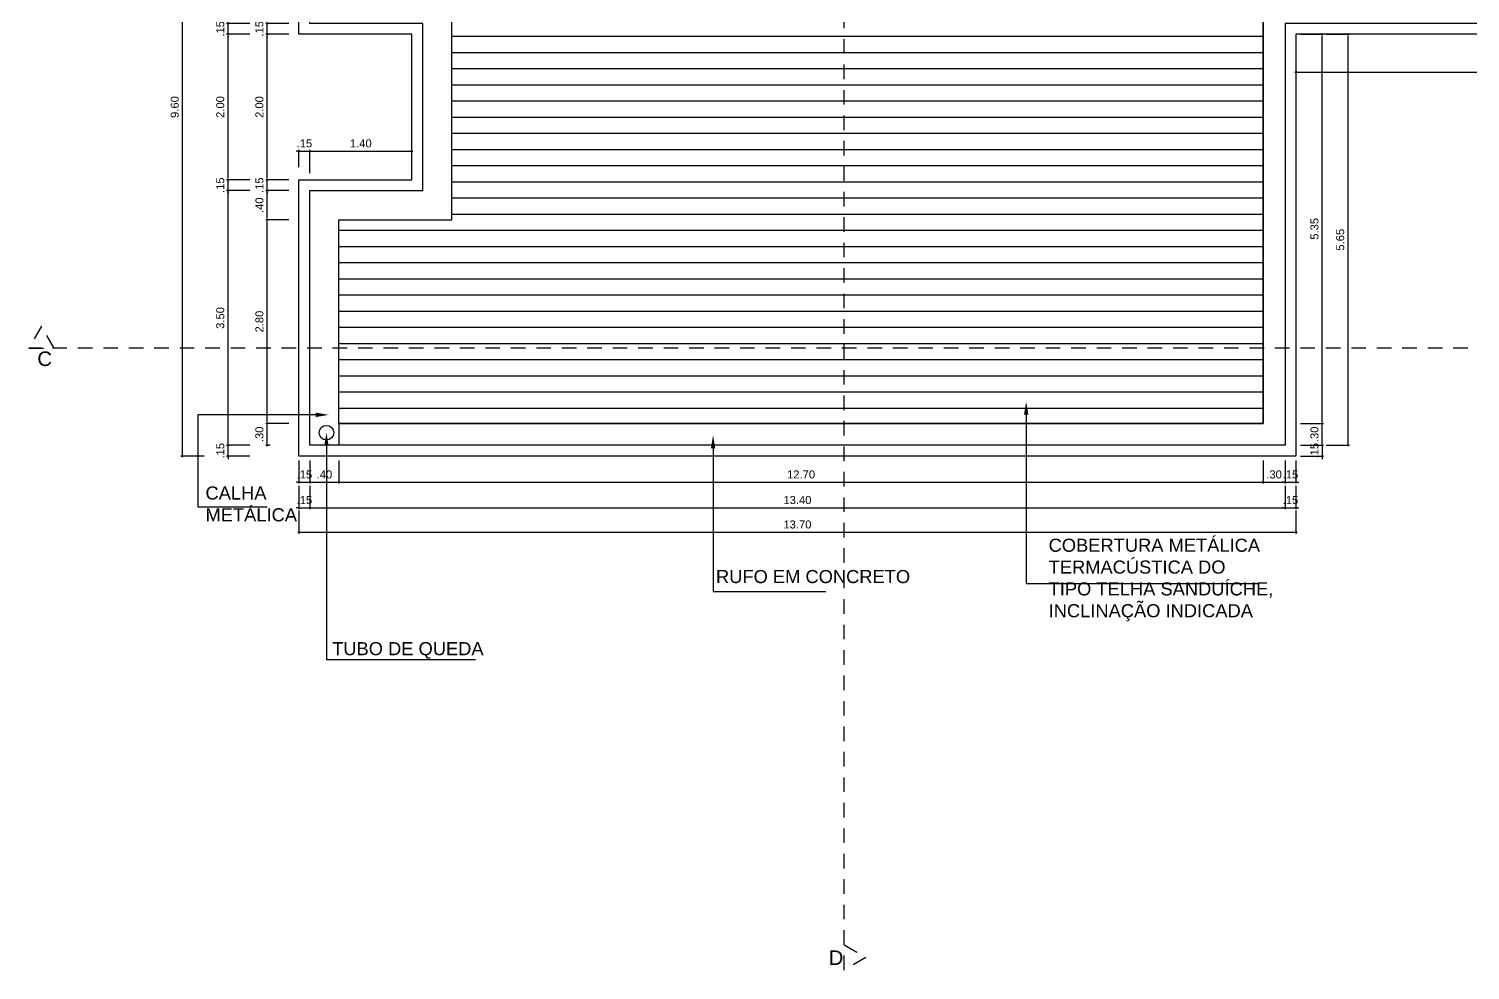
# Model space of a CAD drawing. Header units: millimetres. Extents: x 2125 to 3408, y 1171 to 1686.
# Drawn here: x 2527.05 to 2546.85, y 1437.1 to 1450.04 of the extents above; entities that cross this region are included whole.
import ezdxf

# ---------------------------------------------------------------- set-up
doc = ezdxf.new("R2010")
doc.units = ezdxf.units.MM
doc.linetypes.add('CONTORNO_QUADRO_T', pattern=[0.35, 0.2, -0.15])
for name, color, linetype in [('CALHA', 2, 'Continuous'), ('cobertura', 1, 'Continuous'), ('cotas', 7, 'Continuous'), ('linha de corte', 1, 'Continuous'), ('PAREDES', 4, 'Continuous'), ('RUFO', 3, 'Continuous'), ('TEXTO02', 3, 'Continuous'), ('TEXTO03', 2, 'Continuous')]:
    doc.layers.add(name, color=color, linetype=linetype)
doc.styles.add('ROMANS', font='arial.ttf')
doc.styles.get("Standard").update_dxf_attribs({"font": 'arial.ttf'})
doc.styles.add('TEXTO1', font='swissko.ttf', dxfattribs={"width": 0.6, "height": 0.1})
doc.dimstyles.new('ESCALA75', dxfattribs={"dimtxt": 0.11, "dimasz": 0.02, "dimexe": 0.02, "dimexo": 0.04, "dimgap": 0.05, "dimtad": 1, "dimzin": 4, "dimdsep": 46, "dimtxsty": 'ROMANS', "dimblk1": 'PPC', "dimblk2": 'PPC', "dimsah": 1, "dimcen": 0.02, "dimclrd": 7, "dimclre": 7, "dimclrt": 3, "dimazin": 1, "dimtfac": 1, "dimtix": 1, "dimtmove": 0, "dimatfit": 3, "dimldrblk": 'PPC', "dimfxl": 0, "dimtolj": 1, "dimtzin": 12, "dimarcsym": 0})

# ---------------------------------------------------------------- blocks, each defined once
blk = doc.blocks.new('PPC')
at = {"color": 2}
blk.add_circle((0, 0), 0.5, dxfattribs=at)
blk = doc.blocks.new('*D582')
at = {"layer": 'cotas', "color": 7, "lineweight": -2, "transparency": 16777216}
for p, q in [((2530.91, 1444.111), (2530.91, 1443.791)), ((2531.31, 1444.111), (2531.31, 1443.791)), ((2530.93, 1443.811), (2531.29, 1443.811))]:
    blk.add_line(p, q, dxfattribs=at)
at = {"layer": 'DEFPOINTS', "color": 0, "transparency": 16777216}
for p in [(2530.91, 1444.319), (2531.31, 1444.319), (2531.31, 1443.811)]:
    blk.add_point(p, dxfattribs=at)
at = {"layer": 'cotas', "color": 7, "lineweight": -2, "transparency": 16777216, "xscale": 0.02, "yscale": 0.02, "zscale": 0.02, "rotation": 180}
blk.add_blockref('PPC', (2530.91, 1443.811), dxfattribs=at)
at = {"layer": 'cotas', "color": 7, "lineweight": -2, "transparency": 16777216, "xscale": 0.02, "yscale": 0.02, "zscale": 0.02}
blk.add_blockref('PPC', (2531.31, 1443.811), dxfattribs=at)
at = {"layer": 'cotas', "color": 3, "transparency": 16777216, "insert": (2531.11, 1443.917), "char_height": 0.11, "attachment_point": 5, "style": 'ROMANS'}
blk.add_mtext('\\A1;.40', dxfattribs=at)
blk = doc.blocks.new('*D583')
at = {"layer": 'cotas', "color": 7, "lineweight": -2, "transparency": 16777216}
for p, q in [((2531.31, 1444.111), (2531.31, 1443.791)), ((2544.01, 1444.111), (2544.01, 1443.791)), ((2531.33, 1443.811), (2543.99, 1443.811))]:
    blk.add_line(p, q, dxfattribs=at)
at = {"layer": 'DEFPOINTS', "color": 0, "transparency": 16777216}
for p in [(2544.01, 1444.619), (2531.31, 1444.319), (2544.01, 1443.811)]:
    blk.add_point(p, dxfattribs=at)
at = {"layer": 'cotas', "color": 7, "lineweight": -2, "transparency": 16777216, "xscale": 0.02, "yscale": 0.02, "zscale": 0.02, "rotation": 180}
blk.add_blockref('PPC', (2531.31, 1443.811), dxfattribs=at)
at = {"layer": 'cotas', "color": 7, "lineweight": -2, "transparency": 16777216, "xscale": 0.02, "yscale": 0.02, "zscale": 0.02}
blk.add_blockref('PPC', (2544.01, 1443.811), dxfattribs=at)
at = {"layer": 'cotas', "color": 3, "transparency": 16777216, "insert": (2537.66, 1443.917), "char_height": 0.11, "attachment_point": 5, "style": 'ROMANS'}
blk.add_mtext('\\A1;12.70', dxfattribs=at)
blk = doc.blocks.new('*D584')
at = {"layer": 'cotas', "color": 7, "lineweight": -2, "transparency": 16777216}
for p, q in [((2544.01, 1444.111), (2544.01, 1443.791)), ((2544.31, 1444.111), (2544.31, 1443.791)), ((2544.03, 1443.811), (2544.29, 1443.811))]:
    blk.add_line(p, q, dxfattribs=at)
at = {"layer": 'DEFPOINTS', "color": 0, "transparency": 16777216}
for p in [(2544.01, 1444.619), (2544.31, 1444.319), (2544.31, 1443.811)]:
    blk.add_point(p, dxfattribs=at)
at = {"layer": 'cotas', "color": 7, "lineweight": -2, "transparency": 16777216, "xscale": 0.02, "yscale": 0.02, "zscale": 0.02, "rotation": 180}
blk.add_blockref('PPC', (2544.01, 1443.811), dxfattribs=at)
at = {"layer": 'cotas', "color": 7, "lineweight": -2, "transparency": 16777216, "xscale": 0.02, "yscale": 0.02, "zscale": 0.02}
blk.add_blockref('PPC', (2544.31, 1443.811), dxfattribs=at)
at = {"layer": 'cotas', "color": 3, "transparency": 16777216, "insert": (2544.16, 1443.917), "char_height": 0.11, "attachment_point": 5, "style": 'ROMANS'}
blk.add_mtext('\\A1;.30', dxfattribs=at)
blk = doc.blocks.new('*D521')
at = {"layer": 'cotas', "color": 7, "lineweight": -2, "transparency": 16777216}
for p, q in [((2530.91, 1443.759), (2530.91, 1443.439)), ((2544.31, 1443.759), (2544.31, 1443.439)), ((2530.93, 1443.459), (2544.29, 1443.459))]:
    blk.add_line(p, q, dxfattribs=at)
at = {"layer": 'DEFPOINTS', "color": 0, "transparency": 16777216}
for p in [(2530.91, 1444.269), (2544.31, 1444.269), (2544.31, 1443.459)]:
    blk.add_point(p, dxfattribs=at)
at = {"layer": 'cotas', "color": 7, "lineweight": -2, "transparency": 16777216, "xscale": 0.02, "yscale": 0.02, "zscale": 0.02, "rotation": 180}
blk.add_blockref('PPC', (2530.91, 1443.459), dxfattribs=at)
at = {"layer": 'cotas', "color": 7, "lineweight": -2, "transparency": 16777216, "xscale": 0.02, "yscale": 0.02, "zscale": 0.02}
blk.add_blockref('PPC', (2544.31, 1443.459), dxfattribs=at)
at = {"layer": 'cotas', "color": 3, "transparency": 16777216, "insert": (2537.61, 1443.565), "char_height": 0.11, "attachment_point": 5, "style": 'ROMANS'}
blk.add_mtext('\\A1;13.40', dxfattribs=at)
blk = doc.blocks.new('*D624')
at = {"layer": 'cotas', "color": 7, "lineweight": -2, "transparency": 16777216}
for p, q in [((2544.521, 1444.319), (2544.841, 1444.319)), ((2544.821, 1444.339), (2544.821, 1444.359)), ((2544.821, 1444.319), (2544.821, 1444.169)), ((2544.521, 1444.169), (2544.841, 1444.169)), ((2544.821, 1444.149), (2544.821, 1444.129))]:
    blk.add_line(p, q, dxfattribs=at)
at = {"layer": 'DEFPOINTS', "color": 0, "transparency": 16777216}
for p in [(2544.31, 1444.319), (2544.31, 1444.169), (2544.821, 1444.169)]:
    blk.add_point(p, dxfattribs=at)
at = {"layer": 'cotas', "color": 7, "lineweight": -2, "transparency": 16777216, "xscale": 0.02, "yscale": 0.02, "zscale": 0.02}
for p, rotation in [((2544.821, 1444.319), 270), ((2544.821, 1444.169), 90)]:
    blk.add_blockref('PPC', p, dxfattribs=dict(at, rotation=rotation))
at = {"layer": 'cotas', "color": 3, "transparency": 16777216, "insert": (2544.715, 1444.244), "char_height": 0.11, "attachment_point": 5, "rotation": 90, "style": 'ROMANS'}
blk.add_mtext('\\A1;.15', dxfattribs=at)
blk = doc.blocks.new('*D625')
at = {"layer": 'cotas', "color": 7, "lineweight": -2, "transparency": 16777216}
for p, q in [((2544.521, 1444.619), (2544.841, 1444.619)), ((2544.821, 1444.339), (2544.821, 1444.599)), ((2544.521, 1444.319), (2544.841, 1444.319))]:
    blk.add_line(p, q, dxfattribs=at)
at = {"layer": 'DEFPOINTS', "color": 0, "transparency": 16777216}
for p in [(2544.01, 1444.619), (2544.821, 1444.619), (2544.31, 1444.319)]:
    blk.add_point(p, dxfattribs=at)
at = {"layer": 'cotas', "color": 7, "lineweight": -2, "transparency": 16777216, "xscale": 0.02, "yscale": 0.02, "zscale": 0.02}
for p, rotation in [((2544.821, 1444.619), 90), ((2544.821, 1444.319), 270)]:
    blk.add_blockref('PPC', p, dxfattribs=dict(at, rotation=rotation))
at = {"layer": 'cotas', "color": 3, "transparency": 16777216, "insert": (2544.715, 1444.469), "char_height": 0.11, "attachment_point": 5, "rotation": 90, "style": 'ROMANS'}
blk.add_mtext('\\A1;.30', dxfattribs=at)
blk = doc.blocks.new('*D626')
at = {"layer": 'cotas', "color": 7, "lineweight": -2, "transparency": 16777216}
for p, q in [((2544.521, 1449.969), (2544.841, 1449.969)), ((2544.821, 1444.639), (2544.821, 1449.949)), ((2544.521, 1444.619), (2544.841, 1444.619))]:
    blk.add_line(p, q, dxfattribs=at)
at = {"layer": 'DEFPOINTS', "color": 0, "transparency": 16777216}
for p in [(2544.46, 1449.969), (2544.821, 1449.969), (2544.01, 1444.619)]:
    blk.add_point(p, dxfattribs=at)
at = {"layer": 'cotas', "color": 7, "lineweight": -2, "transparency": 16777216, "xscale": 0.02, "yscale": 0.02, "zscale": 0.02}
for p, rotation in [((2544.821, 1449.969), 90), ((2544.821, 1444.619), 270)]:
    blk.add_blockref('PPC', p, dxfattribs=dict(at, rotation=rotation))
at = {"layer": 'cotas', "color": 3, "transparency": 16777216, "insert": (2544.715, 1447.294), "char_height": 0.11, "attachment_point": 5, "rotation": 90, "style": 'ROMANS'}
blk.add_mtext('\\A1;5.35', dxfattribs=at)
blk = doc.blocks.new('*D549')
at = {"layer": 'cotas', "color": 7, "lineweight": -2, "transparency": 16777216}
for p, q in [((2544.875, 1449.969), (2545.195, 1449.969)), ((2545.175, 1449.949), (2545.175, 1444.339)), ((2544.875, 1444.319), (2545.195, 1444.319))]:
    blk.add_line(p, q, dxfattribs=at)
at = {"layer": 'DEFPOINTS', "color": 0, "transparency": 16777216}
for p in [(2544.508, 1449.969), (2544.358, 1444.319), (2545.175, 1444.319)]:
    blk.add_point(p, dxfattribs=at)
at = {"layer": 'cotas', "color": 7, "lineweight": -2, "transparency": 16777216, "xscale": 0.02, "yscale": 0.02, "zscale": 0.02}
for p, rotation in [((2545.175, 1449.969), 90), ((2545.175, 1444.319), 270)]:
    blk.add_blockref('PPC', p, dxfattribs=dict(at, rotation=rotation))
at = {"layer": 'cotas', "color": 3, "transparency": 16777216, "insert": (2545.069, 1447.144), "char_height": 0.11, "attachment_point": 5, "rotation": 90, "style": 'ROMANS'}
blk.add_mtext('\\A1;5.65', dxfattribs=at)
blk = doc.blocks.new('*D627')
at = {"layer": 'cotas', "color": 7, "lineweight": -2, "transparency": 16777216}
for p, q in [((2544.46, 1449.748), (2544.46, 1449.428)), ((2554.61, 1449.748), (2554.61, 1449.428)), ((2544.48, 1449.448), (2554.59, 1449.448))]:
    blk.add_line(p, q, dxfattribs=at)
at = {"layer": 'DEFPOINTS', "color": 0, "transparency": 16777216}
for p in [(2544.46, 1449.969), (2554.61, 1449.969), (2554.61, 1449.448)]:
    blk.add_point(p, dxfattribs=at)
at = {"layer": 'cotas', "color": 7, "lineweight": -2, "transparency": 16777216, "xscale": 0.02, "yscale": 0.02, "zscale": 0.02, "rotation": 180}
blk.add_blockref('PPC', (2544.46, 1449.448), dxfattribs=at)
at = {"layer": 'cotas', "color": 7, "lineweight": -2, "transparency": 16777216, "xscale": 0.02, "yscale": 0.02, "zscale": 0.02}
blk.add_blockref('PPC', (2554.61, 1449.448), dxfattribs=at)
at = {"layer": 'cotas', "color": 3, "transparency": 16777216, "insert": (2549.535, 1449.554), "char_height": 0.11, "attachment_point": 5, "style": 'ROMANS'}
blk.add_mtext('\\A1;10.15', dxfattribs=at)
blk = doc.blocks.new('*D628')
at = {"layer": 'cotas', "color": 7, "lineweight": -2, "transparency": 16777216}
for p, q in [((2530.76, 1443.423), (2530.76, 1443.103)), ((2544.46, 1443.423), (2544.46, 1443.103)), ((2530.78, 1443.123), (2544.44, 1443.123))]:
    blk.add_line(p, q, dxfattribs=at)
at = {"layer": 'DEFPOINTS', "color": 0, "transparency": 16777216}
for p in [(2530.76, 1444.169), (2544.46, 1444.169), (2544.46, 1443.123)]:
    blk.add_point(p, dxfattribs=at)
at = {"layer": 'cotas', "color": 7, "lineweight": -2, "transparency": 16777216, "xscale": 0.02, "yscale": 0.02, "zscale": 0.02, "rotation": 180}
blk.add_blockref('PPC', (2530.76, 1443.123), dxfattribs=at)
at = {"layer": 'cotas', "color": 7, "lineweight": -2, "transparency": 16777216, "xscale": 0.02, "yscale": 0.02, "zscale": 0.02}
blk.add_blockref('PPC', (2544.46, 1443.123), dxfattribs=at)
at = {"layer": 'cotas', "color": 3, "transparency": 16777216, "insert": (2537.61, 1443.229), "char_height": 0.11, "attachment_point": 5, "style": 'ROMANS'}
blk.add_mtext('\\A1;13.70', dxfattribs=at)
blk = doc.blocks.new('*D629')
at = {"layer": 'cotas', "color": 7, "lineweight": -2, "transparency": 16777216}
for p, q in [((2544.31, 1444.111), (2544.31, 1443.791)), ((2544.46, 1444.111), (2544.46, 1443.791)), ((2544.29, 1443.811), (2544.27, 1443.811)), ((2544.31, 1443.811), (2544.46, 1443.811)), ((2544.48, 1443.811), (2544.5, 1443.811))]:
    blk.add_line(p, q, dxfattribs=at)
at = {"layer": 'DEFPOINTS', "color": 0, "transparency": 16777216}
for p in [(2544.31, 1444.319), (2544.46, 1444.319), (2544.46, 1443.811)]:
    blk.add_point(p, dxfattribs=at)
at = {"layer": 'cotas', "color": 7, "lineweight": -2, "transparency": 16777216, "xscale": 0.02, "yscale": 0.02, "zscale": 0.02}
blk.add_blockref('PPC', (2544.31, 1443.811), dxfattribs=at)
at = {"layer": 'cotas', "color": 7, "lineweight": -2, "transparency": 16777216, "xscale": 0.02, "yscale": 0.02, "zscale": 0.02, "rotation": 180}
blk.add_blockref('PPC', (2544.46, 1443.811), dxfattribs=at)
at = {"layer": 'cotas', "color": 3, "transparency": 16777216, "insert": (2544.385, 1443.917), "char_height": 0.11, "attachment_point": 5, "style": 'ROMANS'}
blk.add_mtext('\\A1;.15', dxfattribs=at)
blk = doc.blocks.new('*D550')
at = {"layer": 'cotas', "color": 7, "lineweight": -2, "transparency": 16777216}
for p, q in [((2544.31, 1443.759), (2544.31, 1443.439)), ((2544.46, 1443.759), (2544.46, 1443.439)), ((2544.29, 1443.459), (2544.27, 1443.459)), ((2544.31, 1443.459), (2544.46, 1443.459)), ((2544.48, 1443.459), (2544.5, 1443.459))]:
    blk.add_line(p, q, dxfattribs=at)
at = {"layer": 'DEFPOINTS', "color": 0, "transparency": 16777216}
for p in [(2544.31, 1443.967), (2544.46, 1443.967), (2544.46, 1443.459)]:
    blk.add_point(p, dxfattribs=at)
at = {"layer": 'cotas', "color": 7, "lineweight": -2, "transparency": 16777216, "xscale": 0.02, "yscale": 0.02, "zscale": 0.02}
blk.add_blockref('PPC', (2544.31, 1443.459), dxfattribs=at)
at = {"layer": 'cotas', "color": 7, "lineweight": -2, "transparency": 16777216, "xscale": 0.02, "yscale": 0.02, "zscale": 0.02, "rotation": 180}
blk.add_blockref('PPC', (2544.46, 1443.459), dxfattribs=at)
at = {"layer": 'cotas', "color": 3, "transparency": 16777216, "insert": (2544.385, 1443.565), "char_height": 0.11, "attachment_point": 5, "style": 'ROMANS'}
blk.add_mtext('\\A1;.15', dxfattribs=at)
blk = doc.blocks.new('*D551')
at = {"layer": 'cotas', "color": 7, "lineweight": -2, "transparency": 16777216}
for p, q in [((2530.76, 1444.111), (2530.76, 1443.791)), ((2530.91, 1444.111), (2530.91, 1443.791)), ((2530.74, 1443.811), (2530.72, 1443.811)), ((2530.76, 1443.811), (2530.91, 1443.811)), ((2530.93, 1443.811), (2530.95, 1443.811))]:
    blk.add_line(p, q, dxfattribs=at)
at = {"layer": 'DEFPOINTS', "color": 0, "transparency": 16777216}
for p in [(2530.76, 1444.319), (2530.91, 1444.319), (2530.91, 1443.811)]:
    blk.add_point(p, dxfattribs=at)
at = {"layer": 'cotas', "color": 7, "lineweight": -2, "transparency": 16777216, "xscale": 0.02, "yscale": 0.02, "zscale": 0.02}
blk.add_blockref('PPC', (2530.76, 1443.811), dxfattribs=at)
at = {"layer": 'cotas', "color": 7, "lineweight": -2, "transparency": 16777216, "xscale": 0.02, "yscale": 0.02, "zscale": 0.02, "rotation": 180}
blk.add_blockref('PPC', (2530.91, 1443.811), dxfattribs=at)
at = {"layer": 'cotas', "color": 3, "transparency": 16777216, "insert": (2530.835, 1443.917), "char_height": 0.11, "attachment_point": 5, "style": 'ROMANS'}
blk.add_mtext('\\A1;.15', dxfattribs=at)
blk = doc.blocks.new('*D552')
at = {"layer": 'cotas', "color": 7, "lineweight": -2, "transparency": 16777216}
for p, q in [((2530.76, 1443.759), (2530.76, 1443.439)), ((2530.91, 1443.759), (2530.91, 1443.439)), ((2530.74, 1443.459), (2530.72, 1443.459)), ((2530.76, 1443.459), (2530.91, 1443.459)), ((2530.93, 1443.459), (2530.95, 1443.459))]:
    blk.add_line(p, q, dxfattribs=at)
at = {"layer": 'DEFPOINTS', "color": 0, "transparency": 16777216}
for p in [(2530.76, 1443.967), (2530.91, 1443.967), (2530.91, 1443.459)]:
    blk.add_point(p, dxfattribs=at)
at = {"layer": 'cotas', "color": 7, "lineweight": -2, "transparency": 16777216, "xscale": 0.02, "yscale": 0.02, "zscale": 0.02}
blk.add_blockref('PPC', (2530.76, 1443.459), dxfattribs=at)
at = {"layer": 'cotas', "color": 7, "lineweight": -2, "transparency": 16777216, "xscale": 0.02, "yscale": 0.02, "zscale": 0.02, "rotation": 180}
blk.add_blockref('PPC', (2530.91, 1443.459), dxfattribs=at)
at = {"layer": 'cotas', "color": 3, "transparency": 16777216, "insert": (2530.835, 1443.565), "char_height": 0.11, "attachment_point": 5, "style": 'ROMANS'}
blk.add_mtext('\\A1;.15', dxfattribs=at)
blk = doc.blocks.new('*D630')
at = {"color": 7, "lineweight": -2, "transparency": 16777216}
for p, q in [((2530.363, 1444.619), (2530.303, 1444.619)), ((2530.323, 1444.339), (2530.323, 1444.599)), ((2530.363, 1444.319), (2530.303, 1444.319))]:
    blk.add_line(p, q, dxfattribs=at)
at = {"layer": 'DEFPOINTS', "color": 0, "transparency": 16777216}
for p in [(2530.323, 1444.619), (2531.31, 1444.619), (2530.91, 1444.319)]:
    blk.add_point(p, dxfattribs=at)
at = {"color": 7, "lineweight": -2, "transparency": 16777216, "xscale": 0.02, "yscale": 0.02, "zscale": 0.02}
for p, rotation in [((2530.323, 1444.619), 90), ((2530.323, 1444.319), 270)]:
    blk.add_blockref('PPC', p, dxfattribs=dict(at, rotation=rotation))
at = {"color": 3, "transparency": 16777216, "insert": (2530.217, 1444.469), "char_height": 0.11, "attachment_point": 5, "rotation": 90, "style": 'ROMANS'}
blk.add_mtext('\\A1;.30', dxfattribs=at)
blk = doc.blocks.new('*D631')
at = {"layer": 'cotas', "color": 7, "lineweight": -2, "transparency": 16777216}
for p, q in [((2530.623, 1447.419), (2530.303, 1447.419)), ((2530.323, 1444.639), (2530.323, 1447.399)), ((2530.623, 1444.619), (2530.303, 1444.619))]:
    blk.add_line(p, q, dxfattribs=at)
at = {"layer": 'DEFPOINTS', "color": 0, "transparency": 16777216}
for p in [(2530.323, 1447.419), (2531.31, 1447.419), (2531.31, 1444.619)]:
    blk.add_point(p, dxfattribs=at)
at = {"layer": 'cotas', "color": 7, "lineweight": -2, "transparency": 16777216, "xscale": 0.02, "yscale": 0.02, "zscale": 0.02}
for p, rotation in [((2530.323, 1447.419), 90), ((2530.323, 1444.619), 270)]:
    blk.add_blockref('PPC', p, dxfattribs=dict(at, rotation=rotation))
at = {"layer": 'cotas', "color": 3, "transparency": 16777216, "insert": (2530.217, 1446.019), "char_height": 0.11, "attachment_point": 5, "rotation": 90, "style": 'ROMANS'}
blk.add_mtext('\\A1;2.80', dxfattribs=at)
blk = doc.blocks.new('*D632')
at = {"layer": 'cotas', "color": 7, "lineweight": -2, "transparency": 16777216}
for p, q in [((2530.623, 1447.819), (2530.303, 1447.819)), ((2530.323, 1447.439), (2530.323, 1447.799)), ((2530.623, 1447.419), (2530.303, 1447.419))]:
    blk.add_line(p, q, dxfattribs=at)
at = {"layer": 'DEFPOINTS', "color": 0, "transparency": 16777216}
for p in [(2530.323, 1447.819), (2531.259, 1447.819), (2531.31, 1447.419)]:
    blk.add_point(p, dxfattribs=at)
at = {"layer": 'cotas', "color": 7, "lineweight": -2, "transparency": 16777216, "xscale": 0.02, "yscale": 0.02, "zscale": 0.02}
for p, rotation in [((2530.323, 1447.819), 90), ((2530.323, 1447.419), 270)]:
    blk.add_blockref('PPC', p, dxfattribs=dict(at, rotation=rotation))
at = {"layer": 'cotas', "color": 3, "transparency": 16777216, "insert": (2530.217, 1447.619), "char_height": 0.11, "attachment_point": 5, "rotation": 90, "style": 'ROMANS'}
blk.add_mtext('\\A1;.40', dxfattribs=at)
blk = doc.blocks.new('*D633')
at = {"layer": 'cotas', "color": 7, "lineweight": -2, "transparency": 16777216}
for p, q in [((2530.623, 1447.969), (2530.303, 1447.969)), ((2530.323, 1447.989), (2530.323, 1448.009)), ((2530.323, 1447.819), (2530.323, 1447.969)), ((2530.623, 1447.819), (2530.303, 1447.819)), ((2530.323, 1447.799), (2530.323, 1447.779))]:
    blk.add_line(p, q, dxfattribs=at)
at = {"layer": 'DEFPOINTS', "color": 0, "transparency": 16777216}
for p in [(2530.323, 1447.969), (2531.287, 1447.969), (2531.259, 1447.819)]:
    blk.add_point(p, dxfattribs=at)
at = {"layer": 'cotas', "color": 7, "lineweight": -2, "transparency": 16777216, "xscale": 0.02, "yscale": 0.02, "zscale": 0.02}
for p, rotation in [((2530.323, 1447.969), 270), ((2530.323, 1447.819), 90)]:
    blk.add_blockref('PPC', p, dxfattribs=dict(at, rotation=rotation))
at = {"layer": 'cotas', "color": 3, "transparency": 16777216, "insert": (2530.217, 1447.894), "char_height": 0.11, "attachment_point": 5, "rotation": 90, "style": 'ROMANS'}
blk.add_mtext('\\A1;.15', dxfattribs=at)
blk = doc.blocks.new('*D634')
at = {"layer": 'cotas', "color": 7, "lineweight": -2, "transparency": 16777216}
for p, q in [((2530.623, 1449.969), (2530.303, 1449.969)), ((2530.323, 1447.989), (2530.323, 1449.949)), ((2530.623, 1447.969), (2530.303, 1447.969))]:
    blk.add_line(p, q, dxfattribs=at)
at = {"layer": 'DEFPOINTS', "color": 0, "transparency": 16777216}
for p in [(2530.323, 1449.969), (2531.344, 1449.969), (2531.287, 1447.969)]:
    blk.add_point(p, dxfattribs=at)
at = {"layer": 'cotas', "color": 7, "lineweight": -2, "transparency": 16777216, "xscale": 0.02, "yscale": 0.02, "zscale": 0.02}
for p, rotation in [((2530.323, 1449.969), 90), ((2530.323, 1447.969), 270)]:
    blk.add_blockref('PPC', p, dxfattribs=dict(at, rotation=rotation))
at = {"layer": 'cotas', "color": 3, "transparency": 16777216, "insert": (2530.217, 1448.969), "char_height": 0.11, "attachment_point": 5, "rotation": 90, "style": 'ROMANS'}
blk.add_mtext('\\A1;2.00', dxfattribs=at)
blk = doc.blocks.new('*D635')
at = {"layer": 'cotas', "color": 7, "lineweight": -2, "transparency": 16777216}
for p, q in [((2530.623, 1450.119), (2530.303, 1450.119)), ((2530.323, 1450.139), (2530.323, 1450.159)), ((2530.323, 1449.969), (2530.323, 1450.119)), ((2530.623, 1449.969), (2530.303, 1449.969)), ((2530.323, 1449.949), (2530.323, 1449.929))]:
    blk.add_line(p, q, dxfattribs=at)
at = {"layer": 'DEFPOINTS', "color": 0, "transparency": 16777216}
for p in [(2530.323, 1450.119), (2531.344, 1450.119), (2531.344, 1449.969)]:
    blk.add_point(p, dxfattribs=at)
at = {"layer": 'cotas', "color": 7, "lineweight": -2, "transparency": 16777216, "xscale": 0.02, "yscale": 0.02, "zscale": 0.02}
for p, rotation in [((2530.323, 1450.119), 270), ((2530.323, 1449.969), 90)]:
    blk.add_blockref('PPC', p, dxfattribs=dict(at, rotation=rotation))
at = {"layer": 'cotas', "color": 3, "transparency": 16777216, "insert": (2530.217, 1450.044), "char_height": 0.11, "attachment_point": 5, "rotation": 90, "style": 'ROMANS'}
blk.add_mtext('\\A1;.15', dxfattribs=at)
blk = doc.blocks.new('*D640')
at = {"layer": 'cotas', "color": 7, "lineweight": -2, "transparency": 16777216}
for p, q in [((2530.086, 1444.319), (2529.766, 1444.319)), ((2529.786, 1444.339), (2529.786, 1444.359)), ((2529.786, 1444.169), (2529.786, 1444.319)), ((2530.086, 1444.169), (2529.766, 1444.169)), ((2529.786, 1444.149), (2529.786, 1444.129))]:
    blk.add_line(p, q, dxfattribs=at)
at = {"layer": 'DEFPOINTS', "color": 0, "transparency": 16777216}
for p in [(2529.786, 1444.319), (2530.91, 1444.319), (2530.76, 1444.169)]:
    blk.add_point(p, dxfattribs=at)
at = {"layer": 'cotas', "color": 7, "lineweight": -2, "transparency": 16777216, "xscale": 0.02, "yscale": 0.02, "zscale": 0.02}
for p, rotation in [((2529.786, 1444.319), 270), ((2529.786, 1444.169), 90)]:
    blk.add_blockref('PPC', p, dxfattribs=dict(at, rotation=rotation))
at = {"layer": 'cotas', "color": 3, "transparency": 16777216, "insert": (2529.679, 1444.244), "char_height": 0.11, "attachment_point": 5, "rotation": 90, "style": 'ROMANS'}
blk.add_mtext('\\A1;.15', dxfattribs=at)
blk = doc.blocks.new('*D641')
at = {"layer": 'cotas', "color": 7, "lineweight": -2, "transparency": 16777216}
for p, q in [((2530.086, 1447.819), (2529.766, 1447.819)), ((2529.786, 1444.339), (2529.786, 1447.799)), ((2530.086, 1444.319), (2529.766, 1444.319))]:
    blk.add_line(p, q, dxfattribs=at)
at = {"layer": 'DEFPOINTS', "color": 0, "transparency": 16777216}
for p in [(2529.786, 1447.819), (2531.27, 1447.819), (2530.91, 1444.319)]:
    blk.add_point(p, dxfattribs=at)
at = {"layer": 'cotas', "color": 7, "lineweight": -2, "transparency": 16777216, "xscale": 0.02, "yscale": 0.02, "zscale": 0.02}
for p, rotation in [((2529.786, 1447.819), 90), ((2529.786, 1444.319), 270)]:
    blk.add_blockref('PPC', p, dxfattribs=dict(at, rotation=rotation))
at = {"layer": 'cotas', "color": 3, "transparency": 16777216, "insert": (2529.679, 1446.069), "char_height": 0.11, "attachment_point": 5, "rotation": 90, "style": 'ROMANS'}
blk.add_mtext('\\A1;3.50', dxfattribs=at)
blk = doc.blocks.new('*D642')
at = {"layer": 'cotas', "color": 7, "lineweight": -2, "transparency": 16777216}
for p, q in [((2530.086, 1447.969), (2529.766, 1447.969)), ((2529.786, 1447.989), (2529.786, 1448.009)), ((2529.786, 1447.819), (2529.786, 1447.969)), ((2530.086, 1447.819), (2529.766, 1447.819)), ((2529.786, 1447.799), (2529.786, 1447.779))]:
    blk.add_line(p, q, dxfattribs=at)
at = {"layer": 'DEFPOINTS', "color": 0, "transparency": 16777216}
for p in [(2529.786, 1447.969), (2531.27, 1447.969), (2531.27, 1447.819)]:
    blk.add_point(p, dxfattribs=at)
at = {"layer": 'cotas', "color": 7, "lineweight": -2, "transparency": 16777216, "xscale": 0.02, "yscale": 0.02, "zscale": 0.02}
for p, rotation in [((2529.786, 1447.969), 270), ((2529.786, 1447.819), 90)]:
    blk.add_blockref('PPC', p, dxfattribs=dict(at, rotation=rotation))
at = {"layer": 'cotas', "color": 3, "transparency": 16777216, "insert": (2529.679, 1447.894), "char_height": 0.11, "attachment_point": 5, "rotation": 90, "style": 'ROMANS'}
blk.add_mtext('\\A1;.15', dxfattribs=at)
blk = doc.blocks.new('*D643')
at = {"layer": 'cotas', "color": 7, "lineweight": -2, "transparency": 16777216}
for p, q in [((2530.086, 1449.969), (2529.766, 1449.969)), ((2529.786, 1447.989), (2529.786, 1449.949)), ((2530.086, 1447.969), (2529.766, 1447.969))]:
    blk.add_line(p, q, dxfattribs=at)
at = {"layer": 'DEFPOINTS', "color": 0, "transparency": 16777216}
for p in [(2529.786, 1449.969), (2531.346, 1449.969), (2531.27, 1447.969)]:
    blk.add_point(p, dxfattribs=at)
at = {"layer": 'cotas', "color": 7, "lineweight": -2, "transparency": 16777216, "xscale": 0.02, "yscale": 0.02, "zscale": 0.02}
for p, rotation in [((2529.786, 1449.969), 90), ((2529.786, 1447.969), 270)]:
    blk.add_blockref('PPC', p, dxfattribs=dict(at, rotation=rotation))
at = {"layer": 'cotas', "color": 3, "transparency": 16777216, "insert": (2529.679, 1448.969), "char_height": 0.11, "attachment_point": 5, "rotation": 90, "style": 'ROMANS'}
blk.add_mtext('\\A1;2.00', dxfattribs=at)
blk = doc.blocks.new('*D644')
at = {"layer": 'cotas', "color": 7, "lineweight": -2, "transparency": 16777216}
for p, q in [((2530.086, 1450.119), (2529.766, 1450.119)), ((2529.786, 1450.139), (2529.786, 1450.159)), ((2529.786, 1449.969), (2529.786, 1450.119)), ((2530.086, 1449.969), (2529.766, 1449.969)), ((2529.786, 1449.949), (2529.786, 1449.929))]:
    blk.add_line(p, q, dxfattribs=at)
at = {"layer": 'DEFPOINTS', "color": 0, "transparency": 16777216}
for p in [(2529.786, 1450.119), (2531.336, 1450.119), (2531.346, 1449.969)]:
    blk.add_point(p, dxfattribs=at)
at = {"layer": 'cotas', "color": 7, "lineweight": -2, "transparency": 16777216, "xscale": 0.02, "yscale": 0.02, "zscale": 0.02}
for p, rotation in [((2529.786, 1450.119), 270), ((2529.786, 1449.969), 90)]:
    blk.add_blockref('PPC', p, dxfattribs=dict(at, rotation=rotation))
at = {"layer": 'cotas', "color": 3, "transparency": 16777216, "insert": (2529.679, 1450.044), "char_height": 0.11, "attachment_point": 5, "rotation": 90, "style": 'ROMANS'}
blk.add_mtext('\\A1;.15', dxfattribs=at)
blk = doc.blocks.new('*D647')
at = {"layer": 'cotas', "color": 7, "lineweight": -2, "transparency": 16777216}
for p, q in [((2529.459, 1453.769), (2529.139, 1453.769)), ((2529.159, 1444.189), (2529.159, 1453.749)), ((2529.459, 1444.169), (2529.139, 1444.169))]:
    blk.add_line(p, q, dxfattribs=at)
at = {"layer": 'DEFPOINTS', "color": 0, "transparency": 16777216}
for p in [(2529.159, 1453.769), (2530.76, 1453.769), (2530.76, 1444.169)]:
    blk.add_point(p, dxfattribs=at)
at = {"layer": 'cotas', "color": 7, "lineweight": -2, "transparency": 16777216, "xscale": 0.02, "yscale": 0.02, "zscale": 0.02}
for p, rotation in [((2529.159, 1453.769), 90), ((2529.159, 1444.169), 270)]:
    blk.add_blockref('PPC', p, dxfattribs=dict(at, rotation=rotation))
at = {"layer": 'cotas', "color": 3, "transparency": 16777216, "insert": (2529.053, 1448.969), "char_height": 0.11, "attachment_point": 5, "rotation": 90, "style": 'ROMANS'}
blk.add_mtext('\\A1;9.60', dxfattribs=at)
blk = doc.blocks.new('*D553')
at = {"layer": 'cotas', "color": 7, "lineweight": -2, "transparency": 16777216}
for p, q in [((2530.74, 1448.361), (2530.72, 1448.361)), ((2530.76, 1448.14), (2530.76, 1448.381)), ((2530.76, 1448.361), (2530.91, 1448.361)), ((2530.91, 1448.061), (2530.91, 1448.381)), ((2530.93, 1448.361), (2530.95, 1448.361))]:
    blk.add_line(p, q, dxfattribs=at)
at = {"layer": 'DEFPOINTS', "color": 0, "transparency": 16777216}
for p in [(2530.91, 1448.361), (2530.76, 1448.1), (2530.91, 1447.95)]:
    blk.add_point(p, dxfattribs=at)
at = {"layer": 'cotas', "color": 7, "lineweight": -2, "transparency": 16777216, "xscale": 0.02, "yscale": 0.02, "zscale": 0.02}
blk.add_blockref('PPC', (2530.76, 1448.361), dxfattribs=at)
at = {"layer": 'cotas', "color": 7, "lineweight": -2, "transparency": 16777216, "xscale": 0.02, "yscale": 0.02, "zscale": 0.02, "rotation": 180}
blk.add_blockref('PPC', (2530.91, 1448.361), dxfattribs=at)
at = {"layer": 'cotas', "color": 3, "transparency": 16777216, "insert": (2530.835, 1448.468), "char_height": 0.11, "attachment_point": 5, "style": 'ROMANS'}
blk.add_mtext('\\A1;.15', dxfattribs=at)
blk = doc.blocks.new('*D554')
at = {"layer": 'cotas', "color": 7, "lineweight": -2, "transparency": 16777216}
for p, q in [((2530.91, 1448.061), (2530.91, 1448.381)), ((2530.93, 1448.361), (2532.29, 1448.361)), ((2532.31, 1448.14), (2532.31, 1448.381))]:
    blk.add_line(p, q, dxfattribs=at)
at = {"layer": 'DEFPOINTS', "color": 0, "transparency": 16777216}
for p in [(2532.31, 1448.361), (2532.31, 1448.1), (2530.91, 1447.95)]:
    blk.add_point(p, dxfattribs=at)
at = {"layer": 'cotas', "color": 7, "lineweight": -2, "transparency": 16777216, "xscale": 0.02, "yscale": 0.02, "zscale": 0.02, "rotation": 180}
blk.add_blockref('PPC', (2530.91, 1448.361), dxfattribs=at)
at = {"layer": 'cotas', "color": 7, "lineweight": -2, "transparency": 16777216, "xscale": 0.02, "yscale": 0.02, "zscale": 0.02}
blk.add_blockref('PPC', (2532.31, 1448.361), dxfattribs=at)
at = {"layer": 'cotas', "color": 3, "transparency": 16777216, "insert": (2531.61, 1448.468), "char_height": 0.11, "attachment_point": 5, "style": 'ROMANS'}
blk.add_mtext('\\A1;1.40', dxfattribs=at)

msp = doc.modelspace()

# ---------------------------------------------------------------- hatches: boundary and pattern name
at = {"layer": 'cobertura'}
h = msp.add_hatch(dxfattribs=at)
h.set_pattern_fill('ANSI31', color=256, scale=0.07, angle=315)
h.set_pattern_definition([(0, (175.86288, 614.94809), (7e-17, 0.22225), [])])
h.paths.add_polyline_path([(2539.353, 1452.4259), (2539.353, 1451.176), (2538.7169, 1451.801)], flags=16)
h.paths.add_polyline_path([(2538.9004, 1451.6452), (2539.3447, 1451.6452), (2539.3447, 1451.929), (2538.9004, 1451.929)], flags=8)
h.paths.add_polyline_path([(2538.2509, 1455.8689), (2541.46, 1455.8689), (2541.46, 1454.1189), (2538.2509, 1454.1189)])
h.paths.add_polyline_path([(2536.71, 1454.1189), (2536.71, 1455.8689), (2538.2509, 1455.8689), (2538.2509, 1454.1189)])
h.paths.add_polyline_path([(2538.2509, 1457.0045), (2538.2509, 1458.6189), (2541.46, 1458.6189), (2541.46, 1457.0045)])
h.paths.add_polyline_path([(2544.385, 1459.1189), (2535.71, 1459.1189), (2535.71, 1453.2189), (2531.31, 1453.2189), (2531.31, 1450.5189), (2532.86, 1450.5189), (2532.86, 1447.4189), (2531.31, 1447.4189), (2531.31, 1444.6189), (2544.01, 1444.6189), (2544.01, 1450.4189), (2544.385, 1450.4189)])
h.paths.add_polyline_path([(2536.71, 1458.6189), (2538.2509, 1458.6189), (2538.2509, 1457.0045), (2536.71, 1457.0045)])

# ---------------------------------------------------------------- linework, layer by layer
msp.add_lwpolyline([(2544.01, 1444.6189), (2531.31, 1444.6189), (2531.31, 1447.4189), (2532.86, 1447.4189), (2532.86, 1450.5189), (2531.31, 1450.5189), (2531.31, 1453.2189), (2535.71, 1453.2189), (2535.71, 1459.1189), (2554.51, 1459.1189), (2554.51, 1450.4189), (2544.01, 1450.4189), (2544.01, 1444.6189)])
msp.add_circle((2531.138, 1444.492), 0.1)
at = {"layer": 'CALHA'}
for p, q in [((2532.86, 1447.4189), (2532.86, 1450.5189)), ((2531.31, 1444.6189), (2531.31, 1447.4189)), ((2531.31, 1447.4189), (2532.86, 1447.4189))]:
    msp.add_line(p, q, dxfattribs=at)
at = {"layer": 'linha de corte', "linetype": 'CONTORNO_QUADRO_T'}
for p, q in [((2538.2509, 1437.1025), (2538.2509, 1463.3272)), ((2579.3721, 1445.6548), (2527.0479, 1445.6548))]:
    msp.add_line(p, q, dxfattribs=at)
for points in [[(2527.2211, 1445.9548), (2527.0479, 1445.6548), (2527.3943, 1445.6548)], [(2538.5509, 1437.2757), (2538.2509, 1437.1025), (2538.2509, 1437.4489)]]:
    msp.add_lwpolyline(points, close=True, dxfattribs=at)
at = {"layer": 'PAREDES'}
msp.add_lwpolyline([(2544.46, 1444.1689), (2530.76, 1444.1689), (2530.76, 1447.9689), (2532.31, 1447.9689), (2532.31, 1449.9689), (2530.76, 1449.9689), (2530.76, 1453.7689), (2535.01, 1453.7689), (2535.16, 1453.7689), (2535.16, 1459.5689), (2575.56, 1459.5689), (2575.56, 1450.3689), (2572.71, 1450.3689), (2572.71, 1451.8189), (2563.76, 1451.8189), (2563.76, 1444.1689), (2554.61, 1444.1689), (2554.61, 1449.9689), (2544.46, 1449.9689), (2544.46, 1444.1689)], dxfattribs=at)
msp.add_lwpolyline([(2544.31, 1444.3189), (2530.91, 1444.3189), (2530.91, 1447.8189), (2532.46, 1447.8189), (2532.46, 1450.1189), (2530.91, 1450.1189), (2530.91, 1453.6189), (2535.01, 1453.6189), (2535.31, 1453.6189), (2535.31, 1459.4189), (2575.41, 1459.4189), (2575.41, 1450.5189), (2572.86, 1450.5189), (2572.86, 1451.9689), (2563.61, 1451.9689), (2563.61, 1444.3189), (2554.76, 1444.3189), (2554.76, 1450.1189), (2544.31, 1450.1189)], close=True, dxfattribs=at)
at = {"layer": 'RUFO'}
for p, q in [((2544.01, 1444.6189), (2544.01, 1450.4189)), ((2531.31, 1444.6189), (2544.01, 1444.6189)), ((2531.31, 1444.6189), (2531.31, 1444.3189))]:
    msp.add_line(p, q, dxfattribs=at)
at = {"layer": 'TEXTO03', "ltscale": 0.0001}
for p, q in [((2530.9906, 1444.7366), (2529.3725, 1444.7366)), ((2529.3725, 1444.7366), (2529.3725, 1443.472)), ((2540.7534, 1444.7388), (2540.7534, 1442.4166)), ((2531.138, 1444.312), (2531.138, 1441.374)), ((2536.4507, 1444.2784), (2536.4507, 1442.3062)), ((2529.3725, 1443.472), (2530.3251, 1443.472)), ((2540.7534, 1442.4166), (2543.9496, 1442.4166)), ((2536.4507, 1442.3062), (2538.0018, 1442.3062)), ((2531.138, 1441.374), (2533.186, 1441.374))]:
    msp.add_line(p, q, dxfattribs=at)
for points in [[(2540.7234, 1444.7388), (2540.7534, 1444.9188), (2540.7834, 1444.7388)], [(2530.9906, 1444.7666), (2531.1706, 1444.7366), (2530.9906, 1444.7066)], [(2531.108, 1444.312), (2531.138, 1444.492), (2531.168, 1444.312)], [(2536.4207, 1444.2784), (2536.4507, 1444.4584), (2536.4807, 1444.2784)]]:
    msp.add_solid(points, dxfattribs=at)

# ---------------------------------------------------------------- texts
at = {"layer": 'linha de corte', "ltscale": 0.0001, "char_height": 0.12, "width": 0.619452, "attachment_point": 1, "style": 'TEXTO1'}
for s, insert in [('{\\fSansSerif|b0|i0|c2|p2;\\H1.6667x;\\W1;C}', (2527.1648, 1445.6083)), ('{\\fSansSerif|b0|i0|c2|p2;\\H1.6667x;\\W1;D}', (2538.039, 1437.3738))]:
    msp.add_mtext(s, dxfattribs=dict(at, insert=insert))
at = {"layer": 'TEXTO02', "ltscale": 0.0001, "char_height": 0.18, "attachment_point": 1}
for s, insert in [('{\\C2;CALHA\\PMETÁLICA}', (2529.4756, 1443.753)), ('{\\C2;COBERTURA METÁLICA\\PTERMACÚSTICA DO\\PTIPO TELHA SANDUÍCHE, \\PINCLINAÇÃO INDICADA}', (2541.0617, 1443.0344)), ('{\\C2;RUFO EM CONCRETO}', (2536.4908, 1442.6039)), ('{\\C2;TUBO DE QUEDA}', (2531.2159, 1441.6125))]:
    msp.add_mtext(s, dxfattribs=dict(at, insert=insert))

# ---------------------------------------------------------------- dimensions: what is measured, and where the dimension line sits
dim = msp.add_linear_dim(base=(2530.3228, 1444.6189), p1=(2530.91, 1444.3189), p2=(2531.31, 1444.6189), angle=90, dimstyle='ESCALA75', override={"dimtmove": 1, "dimfxl": 0.04, "dimarcsym": 1})
dim.commit()
dim.dimension.update_dxf_attribs({"geometry": '*D630', "text_midpoint": (2530.2166, 1444.4689)})
at = {"layer": 'cotas'}
for base, p1, p2, picture, middle in [((2529.1589, 1453.7689), (2530.76, 1444.1689), (2530.76, 1453.7689), '*D647', (2529.0528, 1448.9689)), ((2529.7856, 1450.1189), (2531.3457, 1449.9689), (2531.3362, 1450.1189), '*D644', (2529.6795, 1450.0439)), ((2530.3228, 1450.1189), (2531.3436, 1449.9689), (2531.3436, 1450.1189), '*D635', (2530.2166, 1450.0439)), ((2529.7856, 1449.9689), (2531.2695, 1447.9689), (2531.3457, 1449.9689), '*D643', (2529.6795, 1448.9689)), ((2530.3228, 1449.9689), (2531.2873, 1447.9689), (2531.3436, 1449.9689), '*D634', (2530.2166, 1448.9689)), ((2544.8212, 1449.9689), (2544.01, 1444.6189), (2544.46, 1449.9689), '*D626', (2544.715, 1447.2939)), ((2545.1754, 1444.3189), (2544.5081, 1449.9689), (2544.3581, 1444.3189), '*D549', (2545.0692, 1447.1439)), ((2529.7856, 1447.9689), (2531.2695, 1447.8189), (2531.2695, 1447.9689), '*D642', (2529.6795, 1447.8939)), ((2530.3228, 1447.9689), (2531.2593, 1447.8189), (2531.2873, 1447.9689), '*D633', (2530.2166, 1447.8939)), ((2529.7856, 1447.8189), (2530.91, 1444.3189), (2531.2695, 1447.8189), '*D641', (2529.6794, 1446.0689)), ((2530.3228, 1447.8189), (2531.31, 1447.4189), (2531.2593, 1447.8189), '*D632', (2530.2166, 1447.6189)), ((2530.3228, 1447.4189), (2531.31, 1444.6189), (2531.31, 1447.4189), '*D631', (2530.2166, 1446.0189)), ((2544.8211, 1444.6189), (2544.31, 1444.3189), (2544.01, 1444.6189), '*D625', (2544.7149, 1444.4689)), ((2529.7856, 1444.3189), (2530.76, 1444.1689), (2530.91, 1444.3189), '*D640', (2529.6795, 1444.2439)), ((2544.8211, 1444.1689), (2544.31, 1444.3189), (2544.31, 1444.1689), '*D624', (2544.715, 1444.2439))]:
    dim = msp.add_linear_dim(base=base, p1=p1, p2=p2, angle=90, dimstyle='ESCALA75', dxfattribs=at)
    dim.commit()
    dim.dimension.update_dxf_attribs({"geometry": picture, "text_midpoint": middle})
for base, p1, p2, picture, middle in [((2554.61, 1449.4478), (2544.46, 1449.9689), (2554.61, 1449.9689), '*D627', (2549.535, 1449.554)), ((2530.91, 1448.3613), (2530.76, 1448.1002), (2530.91, 1447.9502), '*D553', (2530.835, 1448.4675)), ((2532.31, 1448.3613), (2530.91, 1447.9502), (2532.31, 1448.1002), '*D554', (2531.61, 1448.4675)), ((2544.01, 1443.8106), (2531.31, 1444.3189), (2544.01, 1444.6189), '*D583', (2537.66, 1443.9168)), ((2544.31, 1443.8106), (2544.01, 1444.6189), (2544.31, 1444.3189), '*D584', (2544.16, 1443.9168)), ((2530.91, 1443.8106), (2530.76, 1444.3189), (2530.91, 1444.3189), '*D551', (2530.835, 1443.9168)), ((2531.31, 1443.8106), (2530.91, 1444.3189), (2531.31, 1444.3189), '*D582', (2531.11, 1443.9168)), ((2544.46, 1443.8106), (2544.31, 1444.3189), (2544.46, 1444.3189), '*D629', (2544.385, 1443.9168)), ((2544.46, 1443.1231), (2530.76, 1444.1689), (2544.46, 1444.1689), '*D628', (2537.61, 1443.2293)), ((2544.31, 1443.4591), (2530.91, 1444.2693), (2544.31, 1444.2693), '*D521', (2537.61, 1443.5653)), ((2530.91, 1443.4591), (2530.76, 1443.9674), (2530.91, 1443.9674), '*D552', (2530.835, 1443.5652)), ((2544.46, 1443.4591), (2544.31, 1443.9674), (2544.46, 1443.9674), '*D550', (2544.385, 1443.5652))]:
    dim = msp.add_linear_dim(base=base, p1=p1, p2=p2, dimstyle='ESCALA75', dxfattribs=at)
    dim.commit()
    dim.dimension.update_dxf_attribs({"geometry": picture, "text_midpoint": middle})

doc.saveas('drawing.dxf')
